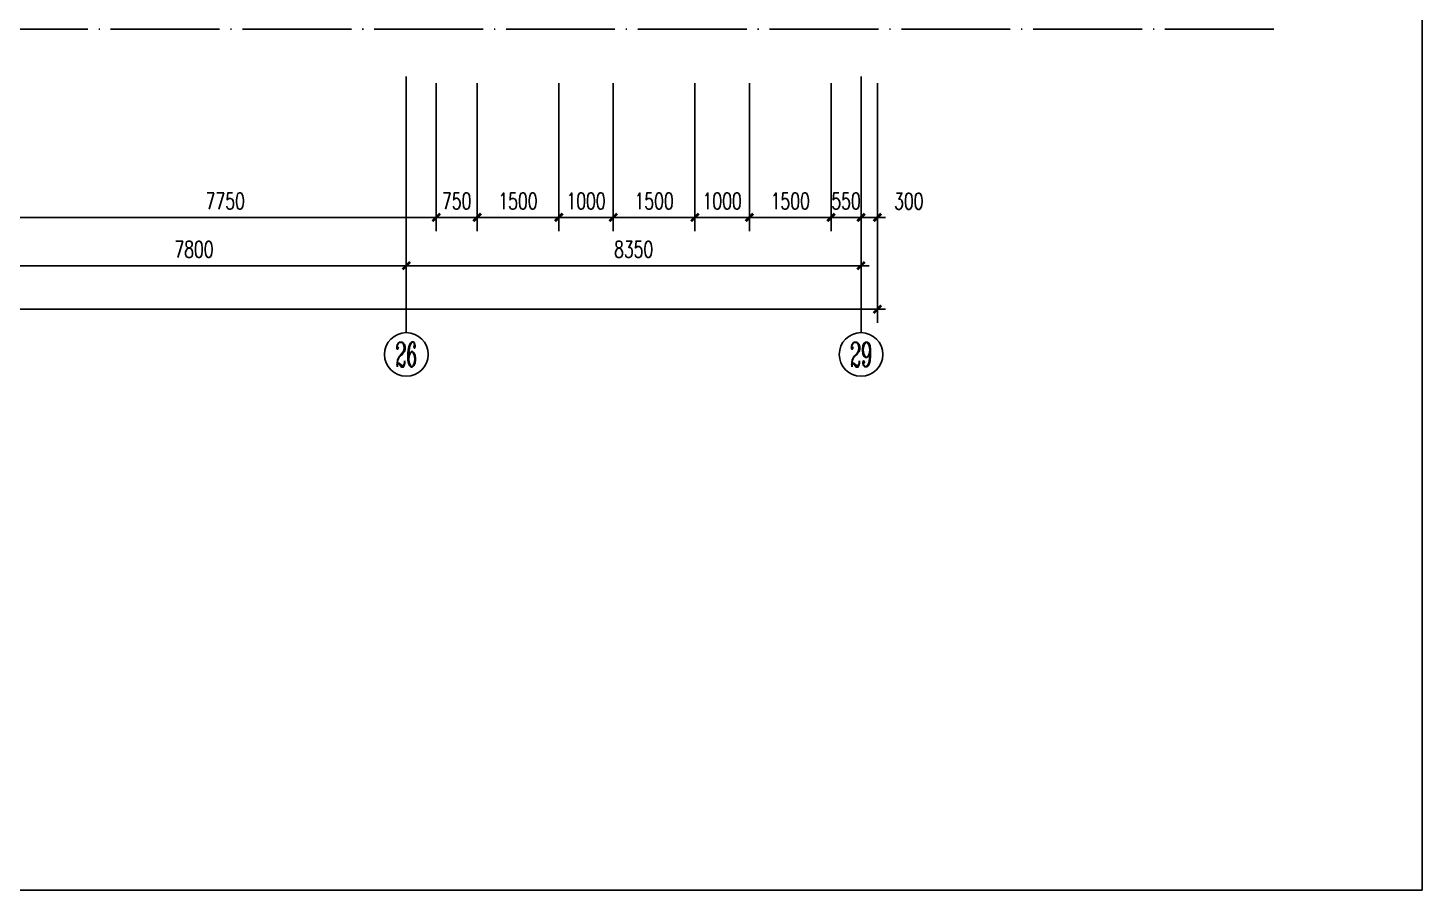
# Model space of a CAD drawing. Extents: x 816818 to 2098601, y 59070 to 390605.
# Drawn here: x 1069651 to 1095253, y 138712 to 154534 of the extents above; entities that cross this region are included whole.
import ezdxf
from ezdxf.enums import TextEntityAlignment as Align

# ---------------------------------------------------------------- set-up
doc = ezdxf.new("R2010")
doc.units = 0
doc.header["$LTSCALE"] = 1000
doc.header["$MEASUREMENT"] = 0
doc.linetypes.add('DOTE', pattern=[2.42, 2, -0.2, 0.02, -0.2])
doc.layers.get('0').update_dxf_attribs({"linetype": 'CONTINUOUS'})
doc.layers.get('DEFPOINTS').update_dxf_attribs({"linetype": 'CONTINUOUS'})
for name, color, linetype in [('AXIS', 3, 'CONTINUOUS'), ('AXIS_TEXT', 7, 'CONTINUOUS'), ('DOTE', 1, 'DOTE'), ('MCB', 30, 'CONTINUOUS')]:
    doc.layers.add(name, color=color, linetype=linetype)
doc.styles.add('COMPLEX', font='COMPLEX')
doc.styles.add('DIM_FONT', font='SIMPLEX.shx', dxfattribs={"width": 0.7})
doc.dimstyles.new('AXIS', dxfattribs={"dimtxt": 300, "dimasz": 1, "dimexe": 250, "dimexo": 300, "dimgap": 150, "dimtad": 1, "dimdec": 0, "dimzin": 0, "dimdsep": 46, "dimtxsty": 'DIM_FONT', "dimblk": '_DIMX', "dimcen": 2.5, "dimse1": 1, "dimse2": 1, "dimclrt": 7, "dimadec": 0, "dimazin": 0, "dimtfac": 1, "dimtdec": 0, "dimtix": 1, "dimtmove": 2, "dimatfit": 3, "dimldrblk": '_DIMX', "dimfxl": 1, "dimarcsym": 0})
doc.dimstyles.new('DIMN', dxfattribs={"dimtxt": 300, "dimasz": 1, "dimexe": 250, "dimexo": 300, "dimgap": 150, "dimtad": 1, "dimdec": 0, "dimzin": 0, "dimdsep": 46, "dimtxsty": 'DIM_FONT', "dimblk": '_DIMX', "dimcen": 2.5, "dimclrt": 7, "dimadec": 0, "dimazin": 0, "dimtfac": 1, "dimtdec": 0, "dimtix": 1, "dimtmove": 2, "dimatfit": 3, "dimldrblk": '_DIMX', "dimfxl": 1, "dimarcsym": 0})

# ---------------------------------------------------------------- blocks, each defined once
blk = doc.blocks.new('_AXISO')
blk.add_circle((0, 0), 0.5)
at = {"layer": 'AXIS_TEXT', "style": 'COMPLEX', "width": 1.041667}
blk.add_attdef('A', text='', height=0.56, dxfattribs=at).set_placement((-0.25, -0.28), (0.25, -0.28), align=Align.FIT)
blk = doc.blocks.new('_DIMX')
blk.add_line((-150, 0), (150, 0))
at = {"const_width": 50}
blk.add_lwpolyline([(-70, -70), (70, 70)], dxfattribs=at)
blk = doc.blocks.new('*D1093')
at = {"layer": 'AXIS', "color": 0, "lineweight": -2}
blk.add_line((1084949, 150171), (1076602, 150171), dxfattribs=at)
at = {"layer": 'DEFPOINTS', "color": 0}
for p in [(1076601, 153645), (1084950, 153645), (1076601, 150171)]:
    blk.add_point(p, dxfattribs=at)
at = {"layer": 'AXIS', "color": 0, "lineweight": -2, "rotation": 180}
blk.add_blockref('_DIMX', (1076601, 150171), dxfattribs=at)
at = {"layer": 'AXIS', "color": 0, "lineweight": -2}
blk.add_blockref('_DIMX', (1084950, 150171), dxfattribs=at)
at = {"layer": 'AXIS', "color": 7, "insert": (1080775, 150471), "char_height": 300, "attachment_point": 5, "style": 'DIM_FONT'}
blk.add_mtext('8350', dxfattribs=at)
blk = doc.blocks.new('*D1094')
at = {"layer": 'AXIS', "color": 0, "lineweight": -2}
blk.add_line((1076600, 150171), (1068802, 150171), dxfattribs=at)
at = {"layer": 'DEFPOINTS', "color": 0}
for p in [(1068801, 153645), (1076601, 153645), (1068801, 150171)]:
    blk.add_point(p, dxfattribs=at)
at = {"layer": 'AXIS', "color": 0, "lineweight": -2, "rotation": 180}
blk.add_blockref('_DIMX', (1068801, 150171), dxfattribs=at)
at = {"layer": 'AXIS', "color": 0, "lineweight": -2}
blk.add_blockref('_DIMX', (1076601, 150171), dxfattribs=at)
at = {"layer": 'AXIS', "color": 7, "insert": (1072701, 150471), "char_height": 300, "attachment_point": 5, "style": 'DIM_FONT'}
blk.add_mtext('7800', dxfattribs=at)
blk = doc.blocks.new('*D1105')
at = {"layer": 'AXIS', "color": 0, "lineweight": -2}
for p, q in [((988750, 153345), (988750, 149121)), ((1085250, 153345), (1085250, 149121)), ((1085249, 149371), (988751, 149371))]:
    blk.add_line(p, q, dxfattribs=at)
at = {"layer": 'DEFPOINTS', "color": 0}
for p in [(988750, 153645), (1085250, 153645), (988750, 149371)]:
    blk.add_point(p, dxfattribs=at)
at = {"layer": 'AXIS', "color": 0, "lineweight": -2, "rotation": 180}
blk.add_blockref('_DIMX', (988750, 149371), dxfattribs=at)
at = {"layer": 'AXIS', "color": 0, "lineweight": -2}
blk.add_blockref('_DIMX', (1085250, 149371), dxfattribs=at)
at = {"layer": 'AXIS', "color": 7, "insert": (1037000, 149671), "char_height": 300, "attachment_point": 5, "style": 'DIM_FONT'}
blk.add_mtext('96500', dxfattribs=at)
blk = doc.blocks.new('*D1122')
at = {"layer": 'AXIS', "color": 0, "lineweight": -2}
for p, q in [((1077150, 153522), (1077150, 150807)), ((1077900, 153522), (1077900, 150807)), ((1077149, 151057), (1077148, 151057)), ((1077150, 151057), (1077900, 151057)), ((1077901, 151057), (1077902, 151057))]:
    blk.add_line(p, q, dxfattribs=at)
at = {"layer": 'DEFPOINTS', "color": 0}
for p in [(1077150, 153822), (1077900, 153822), (1077900, 151057)]:
    blk.add_point(p, dxfattribs=at)
at = {"layer": 'AXIS', "color": 0, "lineweight": -2}
blk.add_blockref('_DIMX', (1077150, 151057), dxfattribs=at)
at = {"layer": 'AXIS', "color": 0, "lineweight": -2, "rotation": 180}
blk.add_blockref('_DIMX', (1077900, 151057), dxfattribs=at)
at = {"layer": 'AXIS', "color": 7, "insert": (1077525, 151357), "char_height": 300, "attachment_point": 5, "style": 'DIM_FONT'}
blk.add_mtext('750', dxfattribs=at)
blk = doc.blocks.new('*D1124')
at = {"layer": 'AXIS', "color": 0, "lineweight": -2}
for p, q in [((1084400, 153522), (1084400, 150807)), ((1084950, 153522), (1084950, 150807)), ((1084399, 151057), (1084398, 151057)), ((1084400, 151057), (1084950, 151057)), ((1084951, 151057), (1084952, 151057))]:
    blk.add_line(p, q, dxfattribs=at)
at = {"layer": 'DEFPOINTS', "color": 0}
for p in [(1084400, 153822), (1084950, 153822), (1084950, 151057)]:
    blk.add_point(p, dxfattribs=at)
at = {"layer": 'AXIS', "color": 0, "lineweight": -2}
blk.add_blockref('_DIMX', (1084400, 151057), dxfattribs=at)
at = {"layer": 'AXIS', "color": 0, "lineweight": -2, "rotation": 180}
blk.add_blockref('_DIMX', (1084950, 151057), dxfattribs=at)
at = {"layer": 'AXIS', "color": 7, "insert": (1084675, 151357), "char_height": 300, "attachment_point": 5, "style": 'DIM_FONT'}
blk.add_mtext('550', dxfattribs=at)
blk = doc.blocks.new('*D1129')
at = {"layer": 'AXIS', "color": 0, "lineweight": -2}
for p, q in [((1084950, 153522), (1084950, 150807)), ((1085250, 153522), (1085250, 150807)), ((1084949, 151057), (1084948, 151057)), ((1084950, 151057), (1085250, 151057)), ((1085251, 151057), (1085252, 151057))]:
    blk.add_line(p, q, dxfattribs=at)
at = {"layer": 'DEFPOINTS', "color": 0}
for p in [(1084950, 153822), (1085250, 153822), (1085250, 151057)]:
    blk.add_point(p, dxfattribs=at)
at = {"layer": 'AXIS', "color": 0, "lineweight": -2}
blk.add_blockref('_DIMX', (1084950, 151057), dxfattribs=at)
at = {"layer": 'AXIS', "color": 0, "lineweight": -2, "rotation": 180}
blk.add_blockref('_DIMX', (1085250, 151057), dxfattribs=at)
at = {"layer": 'AXIS', "color": 7, "insert": (1085827, 151354), "char_height": 300, "attachment_point": 5, "style": 'DIM_FONT'}
blk.add_mtext('300', dxfattribs=at)
blk = doc.blocks.new('*D1132')
at = {"layer": 'AXIS', "color": 0, "lineweight": -2}
for p, q in [((1081900, 153522), (1081900, 150807)), ((1082900, 153522), (1082900, 150807)), ((1081899, 151057), (1081898, 151057)), ((1081900, 151057), (1082900, 151057)), ((1082901, 151057), (1082902, 151057))]:
    blk.add_line(p, q, dxfattribs=at)
at = {"layer": 'DEFPOINTS', "color": 0}
for p in [(1081900, 153822), (1082900, 153822), (1082900, 151057)]:
    blk.add_point(p, dxfattribs=at)
at = {"layer": 'AXIS', "color": 0, "lineweight": -2}
blk.add_blockref('_DIMX', (1081900, 151057), dxfattribs=at)
at = {"layer": 'AXIS', "color": 0, "lineweight": -2, "rotation": 180}
blk.add_blockref('_DIMX', (1082900, 151057), dxfattribs=at)
at = {"layer": 'AXIS', "color": 7, "insert": (1082400, 151357), "char_height": 300, "attachment_point": 5, "style": 'DIM_FONT'}
blk.add_mtext('1000', dxfattribs=at)
blk = doc.blocks.new('*D1134')
at = {"layer": 'AXIS', "color": 0, "lineweight": -2}
for p, q in [((1079400, 153522), (1079400, 150807)), ((1080400, 153522), (1080400, 150807)), ((1079399, 151057), (1079398, 151057)), ((1079400, 151057), (1080400, 151057)), ((1080401, 151057), (1080402, 151057))]:
    blk.add_line(p, q, dxfattribs=at)
at = {"layer": 'DEFPOINTS', "color": 0}
for p in [(1079400, 153822), (1080400, 153822), (1080400, 151057)]:
    blk.add_point(p, dxfattribs=at)
at = {"layer": 'AXIS', "color": 0, "lineweight": -2}
blk.add_blockref('_DIMX', (1079400, 151057), dxfattribs=at)
at = {"layer": 'AXIS', "color": 0, "lineweight": -2, "rotation": 180}
blk.add_blockref('_DIMX', (1080400, 151057), dxfattribs=at)
at = {"layer": 'AXIS', "color": 7, "insert": (1079900, 151357), "char_height": 300, "attachment_point": 5, "style": 'DIM_FONT'}
blk.add_mtext('1000', dxfattribs=at)

msp = doc.modelspace()

# ---------------------------------------------------------------- linework, layer by layer
at = {"layer": 'AXIS'}
for p, q in [((1076600.5, 148941.6), (1076600.5, 153645.1)), ((1084950.2, 148941.6), (1084950.2, 153645.1))]:
    msp.add_line(p, q, dxfattribs=at)
at = {"layer": 'DOTE'}
msp.add_line((1092531.4, 154509.4), (1060400.3, 154509.4), dxfattribs=at)
at = {"layer": 'MCB'}
msp.add_lwpolyline([(978483, 185234.9), (1095252.8, 185234.9), (1095252.8, 138712.1), (978483, 138712.1)], close=True, dxfattribs=at)

# ---------------------------------------------------------------- block references
at = {"layer": 'AXIS'}
ref = msp.add_blockref('_AXISO', (1076600.5, 148541.6), dxfattribs=dict(at, xscale=-800, yscale=800, zscale=800, rotation=180))
ref.add_attrib('A', '26', dxfattribs={"layer": 'AXIS_TEXT', "height": 448, "style": 'COMPLEX', "width": 0.551471}).set_placement((1076400.5, 148317.6), (1076800.5, 148317.6), align=Align.FIT)
ref = msp.add_blockref('_AXISO', (1084950.2, 148541.6), dxfattribs=dict(at, xscale=-800, yscale=800, zscale=800, rotation=180))
ref.add_attrib('A', '29', dxfattribs={"layer": 'AXIS_TEXT', "height": 448, "style": 'COMPLEX', "width": 0.551471}).set_placement((1084750.2, 148317.6), (1085150.2, 148317.6), align=Align.FIT)

# ---------------------------------------------------------------- dimensions: what is measured, and where the dimension line sits
for p1, p2, distance, picture, middle in [((1085250.4, 153645.1), (988750.4, 153645.1), 4274.4, '*D1105', (1037000.4, 149670.6)), ((1077150.4, 153822.3), (1077900.4, 153822.3), -2765.6, '*D1122', (1077525.4, 151356.7)), ((1079400.4, 153822.3), (1080400.4, 153822.3), -2765.6, '*D1134', (1079900.4, 151356.7)), ((1081900.4, 153822.3), (1082900.4, 153822.3), -2765.6, '*D1132', (1082400.4, 151356.7)), ((1084400.4, 153822.3), (1084950.2, 153822.3), -2765.6, '*D1124', (1084675.3, 151356.7))]:
    dim = msp.add_aligned_dim(p1=p1, p2=p2, distance=distance, dimstyle='DIMN', dxfattribs=at)
    dim.commit()
    dim.dimension.update_dxf_attribs({"geometry": picture, "text_midpoint": middle})
for base, p1, p2, picture, middle in [((1068800.5, 150170.6), (1076600.5, 153645.1), (1068800.5, 153645.1), '*D1094', (1072700.5, 150470.6)), ((1076600.5, 150170.6), (1084950.2, 153645.1), (1076600.5, 153645.1), '*D1093', (1080775.4, 150470.6))]:
    dim = msp.add_linear_dim(base=base, p1=p1, p2=p2, angle=180, dimstyle='AXIS', dxfattribs=at)
    dim.commit()
    dim.dimension.update_dxf_attribs({"geometry": picture, "text_midpoint": middle})
for p1, p2 in [((1069400.6, 153822.3), (1077150.4, 153822.3)), ((1077900.4, 153822.3), (1079400.4, 153822.3)), ((1080400.4, 153822.3), (1081900.4, 153822.3)), ((1082900.4, 153822.3), (1084400.2, 153822.3))]:
    msp.add_aligned_dim(p1=p1, p2=p2, distance=-2765.6, dimstyle='DIMN', dxfattribs=at).render()
dim = msp.add_linear_dim(base=(1085250.4, 151056.7), p1=(1084950.2, 153822.3), p2=(1085250.4, 153822.3), angle=0, dimstyle='DIMN', dxfattribs=at)
dim.commit()
dim.dimension.update_dxf_attribs({"geometry": '*D1129', "text_midpoint": (1085826.7, 151353.7), "dimtype": 161})

doc.saveas('drawing.dxf')
